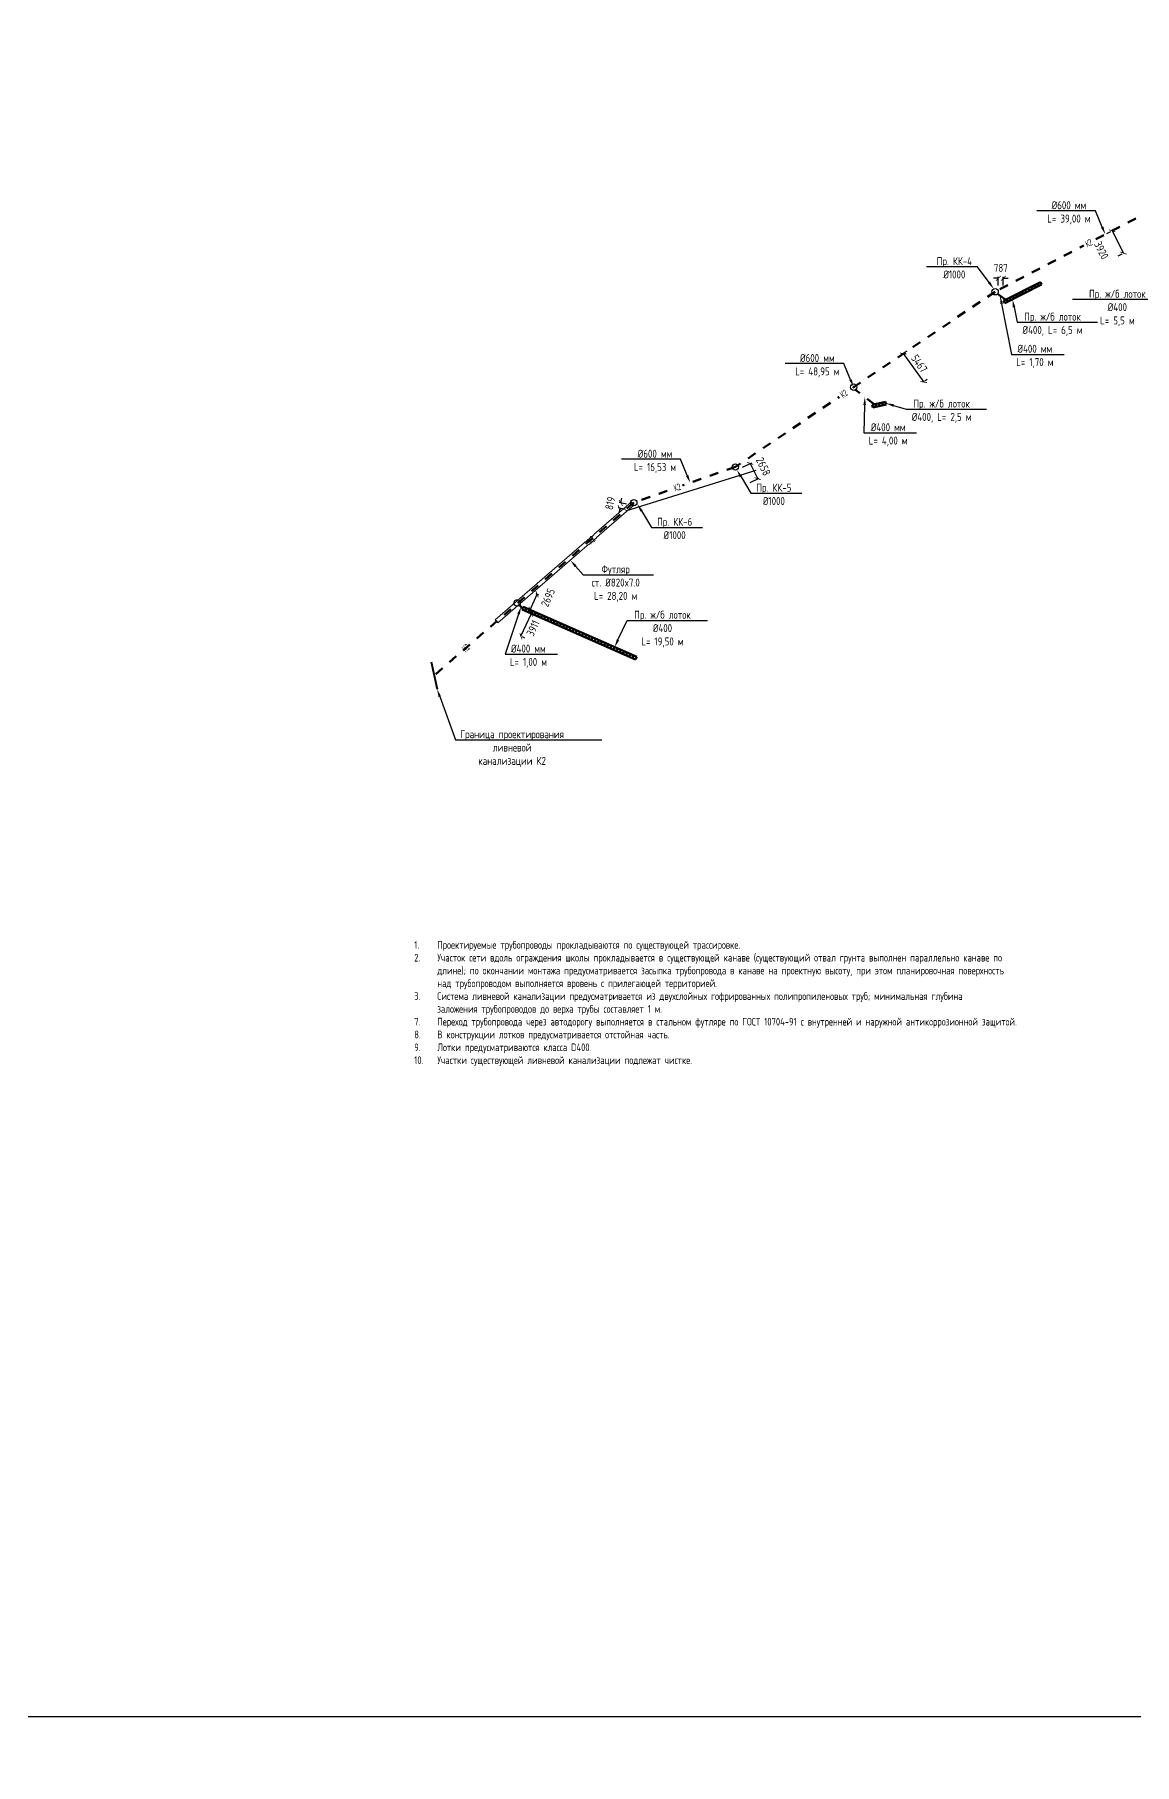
# Model space of a CAD drawing. Header units: millimetres. Extents: x 0 to 42436567, y 0 to 23754735.
# Drawn here: x 41773495 to 41945406, y 23345065 to 23615288 of the extents above; entities that cross this region are included whole.
import ezdxf
from ezdxf import colors
from ezdxf.entities.mleader import LeaderData, LeaderLine
from ezdxf.math import Vec2, Vec3

# ---------------------------------------------------------------- set-up
doc = ezdxf.new("R2010")
doc.units = ezdxf.units.MM
doc.set_wipeout_variables(frame=1)
doc.linetypes.add('Штриховая', pattern=[2822.222233, 1411.111116, -1411.111116])
for name, color, linetype, lineweight in [('Text blocks_Ном._пера__28', 7, 'Continuous', 13), ('В1', 140, 'Continuous', 40), ('ВК_Текст', 7, 'Continuous', 25), ('Колодца К2', 30, 'Continuous', 30), ('Лотки К2', 30, 'Continuous', 30), ('Труба К2', 7, 'Continuous', 60)]:
    doc.layers.add(name, color=color, linetype=linetype, lineweight=lineweight)
doc.layers.add('Выноски', color=7, linetype='Continuous')
doc.styles.add('GOST 2.304', font='GOST_type.ttf')
doc.styles.add('GOST_100', font='cs_gost2304.shx', dxfattribs={"width": 0.7, "height": 300})
doc.styles.get("Standard").update_dxf_attribs({"font": 'arial.ttf'})
doc.dimstyles.new('STANDARD$0', dxfattribs={"dimscale": 100, "dimtxt": 2.5, "dimasz": 1, "dimexe": 0.5, "dimexo": 2, "dimgap": 1, "dimtad": 1, "dimdec": 0, "dimzin": 0, "dimdsep": 46, "dimtxsty": 'Standard', "dimblk1": 'OBLIQUE', "dimblk2": 'OBLIQUE', "dimsah": 1, "dimcen": 2, "dimadec": 0, "dimazin": 0, "dimtfac": 1, "dimtdec": 4, "dimtofl": 0, "dimtmove": 2, "dimatfit": 3, "dimldrblk": 'OBLIQUE', "dimfxl": 1, "dimtolj": 1, "dimtzin": 0, "dimarcsym": 0})

# ---------------------------------------------------------------- blocks, each defined once
blk = doc.blocks.new('*U6')
at = {"color": 255}
blk.add_wipeout([(-200, 125), (200, 125), (200, -125), (-200, -125)], dxfattribs=at)
at = {"layer": 'ВК_Текст', "insert": (0, 0), "char_height": 250, "attachment_point": 5, "style": 'GOST_100'}
blk.add_mtext('К2', dxfattribs=at)
blk = doc.blocks.new('_ArchTick')
at = {"color": 0, "linetype": 'ByBlock', "const_width": 0.15}
blk.add_lwpolyline([(-0.5, -0.5), (0.5, 0.5)], dxfattribs=at)
blk = doc.blocks.new('*D26')
at = {"color": 0, "lineweight": -2, "transparency": 16777216}
for p, q in [((41924128, 23577217), (41923378, 23577217)), ((41924128, 23576117), (41924128, 23577467)), ((41924915, 23576117), (41924915, 23577467)), ((41924915, 23577217), (41925665, 23577217))]:
    blk.add_line(p, q, dxfattribs=at)
at = {"color": 0, "lineweight": -2, "transparency": 16777216, "xscale": 750.0000000000001, "yscale": 750.0000000000001, "zscale": 750.0000000000001}
blk.add_blockref('_ArchTick', (41924128, 23577217), dxfattribs=at)
at = {"color": 0, "lineweight": -2, "transparency": 16777216, "xscale": 750.0000000000001, "yscale": 750.0000000000001, "zscale": 750.0000000000001, "rotation": 180}
blk.add_blockref('_ArchTick', (41924915, 23577217), dxfattribs=at)
at = {"color": 0, "transparency": 16777216, "insert": (41924521, 23578843), "char_height": 1250, "attachment_point": 5, "style": 'GOST 2.304'}
blk.add_mtext('\\A1;787', dxfattribs=at)
blk = doc.blocks.new('_Oblique')
at = {"color": 0, "linetype": 'ByBlock', "lineweight": -2}
blk.add_line((-0.5, -0.5), (0.5, 0.5), dxfattribs=at)
blk = doc.blocks.new('*D27')
at = {"color": 0, "lineweight": -2, "transparency": 16777216}
for p, q in [((41884165, 23547712), (41885584, 23548405)), ((41885360, 23548295), (41886527, 23545907)), ((41885332, 23545323), (41886751, 23546017))]:
    blk.add_line(p, q, dxfattribs=at)
at = {"color": 0, "lineweight": -2, "transparency": 16777216, "xscale": 750.0000000000001, "yscale": 750.0000000000001, "zscale": 750.0000000000001}
for p, rotation in [((41885360, 23548295), 116.0401737106404), ((41886527, 23545907), 296.0401737106404)]:
    blk.add_blockref('_ArchTick', p, dxfattribs=dict(at, rotation=rotation))
at = {"color": 0, "transparency": 16777216, "insert": (41887404, 23547815), "char_height": 1250, "attachment_point": 5, "rotation": 296.04017, "style": 'GOST 2.304'}
blk.add_mtext('\\A1;2658', dxfattribs=at)
blk = doc.blocks.new('*D28')
at = {"color": 0, "lineweight": -2, "transparency": 16777216}
for p, q in [((41866025, 23541918), (41864893, 23542173)), ((41865137, 23542118), (41865302, 23542850)), ((41865845, 23541119), (41864713, 23541373)), ((41864957, 23541318), (41864793, 23540587))]:
    blk.add_line(p, q, dxfattribs=at)
at = {"color": 0, "lineweight": -2, "transparency": 16777216, "xscale": 750.0000000000001, "yscale": 750.0000000000001, "zscale": 750.0000000000001}
for p, rotation in [((41864957, 23541318), 77.31042047188828), ((41865137, 23542118), 257.3104204718883)]:
    blk.add_blockref('_ArchTick', p, dxfattribs=dict(at, rotation=rotation))
at = {"color": 0, "transparency": 16777216, "insert": (41863461, 23542075), "char_height": 1250, "attachment_point": 5, "rotation": 77.31042, "style": 'GOST 2.304'}
blk.add_mtext('\\A1;819', dxfattribs=at)
blk = doc.blocks.new('*D29')
at = {"color": 0, "lineweight": -2, "transparency": 16777216}
for p, q in [((41909282, 23565458), (41912469, 23561016)), ((41909825, 23565847), (41909485, 23565603)), ((41913012, 23561405), (41912672, 23561161))]:
    blk.add_line(p, q, dxfattribs=at)
at = {"color": 0, "lineweight": -2, "transparency": 16777216, "xscale": 750.0000000000001, "yscale": 750.0000000000001, "zscale": 750.0000000000001}
for p, rotation in [((41909282, 23565458), 125.6546219141526), ((41912469, 23561016), 305.6546219141526)]:
    blk.add_blockref('_ArchTick', p, dxfattribs=dict(at, rotation=rotation))
at = {"color": 0, "transparency": 16777216, "insert": (41911790, 23563893), "char_height": 1250, "attachment_point": 5, "rotation": 305.65462, "style": 'GOST 2.304'}
blk.add_mtext('\\A1;5467', dxfattribs=at)
blk = doc.blocks.new('*D30')
at = {"color": 0, "lineweight": -2, "transparency": 16777216}
for p, q in [((41941081, 23584214), (41941703, 23584529)), ((41941926, 23584642), (41943697, 23581145)), ((41942852, 23580717), (41943474, 23581032))]:
    blk.add_line(p, q, dxfattribs=at)
at = {"color": 0, "lineweight": -2, "transparency": 16777216, "xscale": 750.0000000000001, "yscale": 750.0000000000001, "zscale": 750.0000000000001}
for p, rotation in [((41941926, 23584642), 116.8650067818349), ((41943697, 23581145), 296.8650067818349)]:
    blk.add_blockref('_ArchTick', p, dxfattribs=dict(at, rotation=rotation))
at = {"color": 0, "transparency": 16777216, "insert": (41940243, 23581593), "char_height": 1250, "attachment_point": 5, "rotation": 296.86501, "style": 'GOST 2.304'}
blk.add_mtext('\\A1;3920', dxfattribs=at)
blk = doc.blocks.new('*D61')
at = {"color": 0, "lineweight": -2, "transparency": 16777216}
for p, q in [((41849518, 23521293), (41851153, 23524846)), ((41851738, 23524577), (41851380, 23524741)), ((41850102, 23521024), (41849745, 23521188))]:
    blk.add_line(p, q, dxfattribs=at)
at = {"color": 0, "lineweight": -2, "transparency": 16777216, "xscale": 750.0000000000001, "yscale": 750.0000000000001, "zscale": 750.0000000000001}
for p, rotation in [((41851153, 23524846), 65.28677353048866), ((41849518, 23521293), 245.2867735304886)]:
    blk.add_blockref('_ArchTick', p, dxfattribs=dict(at, rotation=rotation))
at = {"color": 0, "transparency": 16777216, "insert": (41851401, 23522570), "char_height": 1250, "attachment_point": 5, "rotation": 65.28677, "style": 'GOST 2.304'}
blk.add_mtext('\\A1;3911', dxfattribs=at)
blk = doc.blocks.new('*D62')
at = {"color": 0, "lineweight": -2, "transparency": 16777216}
for p, q in [((41850947, 23525417), (41852034, 23527882)), ((41851865, 23527957), (41852263, 23527781)), ((41850778, 23525491), (41851176, 23525316))]:
    blk.add_line(p, q, dxfattribs=at)
at = {"color": 0, "lineweight": -2, "transparency": 16777216, "xscale": 750.0000000000001, "yscale": 750.0000000000001, "zscale": 750.0000000000001}
for p, rotation in [((41852034, 23527882), 66.20154500453683), ((41850947, 23525417), 246.2015450045368)]:
    blk.add_blockref('_ArchTick', p, dxfattribs=dict(at, rotation=rotation))
at = {"color": 0, "transparency": 16777216, "insert": (41853745, 23527345), "char_height": 1250, "attachment_point": 5, "rotation": 66.20155, "style": 'GOST 2.304'}
blk.add_mtext('\\A1;2695', dxfattribs=at)

msp = doc.modelspace()

# ---------------------------------------------------------------- linework, layer by layer
at = {"color": 6, "lineweight": 20}
for p, q in [((41866762.415, 23542255.692), (41867178.837, 23541774.344)), ((41845492.591, 23523854.816), (41845909.013, 23523373.467))]:
    msp.add_line(p, q, dxfattribs=at)
at = {"color": 240, "lineweight": 40, "true_color": 0xed1f24}
msp.add_line((41835495.878, 23517306.351), (41836399.707, 23513046.257), dxfattribs=at)
at = {"layer": 'Колодца К2'}
for centre in [(41923627.797, 23575116.982), (41883027.321, 23547746.75), (41867154.5, 23542174.091), (41848940.316, 23526505.796, -193893)]:
    msp.add_circle(centre, 500, dxfattribs=at)
at = {"layer": 'Лотки К2', "lineweight": 50}
for p, q in [((41924943.543, 23573710.524, 379440.185), (41930710.812, 23576630.256, 63500.174)), ((41925139.296, 23573323.859, 157896.454), (41930906.565, 23576243.591, -158043.556)), ((41926385.36, 23574440.457, 300455.182), (41926581.113, 23574053.792, 78911.452)), ((41926865.966, 23574683.768, 274126.848), (41927061.719, 23574297.103, 52583.117)), ((41927346.572, 23574927.079, 247798.514), (41927542.324, 23574540.414, 26254.783)), ((41927827.178, 23575170.39, 221470.18), (41928022.93, 23574783.725, -73.551)), ((41928307.783, 23575413.701, 195141.846), (41928503.536, 23575027.036, -26401.885)), ((41928788.389, 23575657.012, 168813.511), (41928984.142, 23575270.347, -52730.219)), ((41929268.995, 23575900.323, 142485.177), (41929464.748, 23575513.658, -79058.554)), ((41929749.601, 23576143.634, 116156.843), (41929945.353, 23575756.969, -105386.888)), ((41930230.206, 23576386.945, 89828.509), (41930425.959, 23576000.28, -131715.222)), ((41930710.812, 23576630.256, 63500.174), (41930906.565, 23576243.591, -158043.556)), ((41924943.543, 23573710.524, 379440.185), (41925139.296, 23573323.859, 157896.454)), ((41925424.149, 23573953.835, 353111.851), (41925619.901, 23573567.17, 131568.12)), ((41925904.754, 23574197.146, 326783.517), (41926100.507, 23573810.481, 105239.786)), ((41904408.466, 23557472.465, 195141.846), (41906518.687, 23557908.223, 89828.509)), ((41904408.466, 23557472.465, 195141.846), (41904496.112, 23557048.027, -26401.885)), ((41904496.112, 23557048.027, -26401.885), (41906606.332, 23557483.786, -131715.222)), ((41904936.021, 23557581.404, 168813.511), (41905023.667, 23557156.967, -52730.219)), ((41905463.576, 23557690.344, 142485.177), (41905551.222, 23557265.906, -79058.554)), ((41905991.131, 23557799.284, 116156.843), (41906078.777, 23557374.846, -105386.888)), ((41906518.687, 23557908.223, 89828.509), (41906606.332, 23557483.786, -131715.222)), ((41849862.923, 23525894.64, 1063976.874), (41849688.04, 23525498.099, 842433.144)), ((41849862.923, 23525894.64, 1063976.874), (41867606.654, 23518069.294, 116156.843)), ((41850355.804, 23525677.27, 1037648.54), (41850180.921, 23525280.728, 816104.809)), ((41849688.04, 23525498.099, 842433.144), (41867431.772, 23517672.752, -105386.888)), ((41850848.685, 23525459.899, 1011320.206), (41850673.803, 23525063.357, 789776.475)), ((41851341.567, 23525242.528, 984991.872), (41851166.684, 23524845.987, 763448.141)), ((41851834.448, 23525025.157, 958663.537), (41851659.565, 23524628.616, 737119.807)), ((41852327.33, 23524807.787, 932335.203), (41852152.447, 23524411.245, 710791.473)), ((41852820.211, 23524590.416, 906006.869), (41852645.328, 23524193.874, 684463.138)), ((41853313.093, 23524373.045, 879678.535), (41853138.21, 23523976.504, 658134.804)), ((41853805.974, 23524155.674, 853350.201), (41853631.091, 23523759.133, 631806.47)), ((41854298.855, 23523938.304, 827021.867), (41854123.973, 23523541.762, 605478.136)), ((41854791.737, 23523720.933, 800693.532), (41854616.854, 23523324.392, 579149.802)), ((41855284.618, 23523503.562, 774365.198), (41855109.736, 23523107.021, 552821.467)), ((41855777.5, 23523286.191, 748036.864), (41855602.617, 23522889.65, 526493.133)), ((41856270.381, 23523068.821, 721708.53), (41856095.498, 23522672.279, 500164.799)), ((41856763.263, 23522851.45, 695380.195), (41856588.38, 23522454.909, 473836.465)), ((41857256.144, 23522634.079, 669051.861), (41857081.261, 23522237.538, 447508.131)), ((41857749.026, 23522416.709, 642723.527), (41857574.143, 23522020.167, 421179.796)), ((41858241.907, 23522199.338, 616395.193), (41858067.024, 23521802.796, 394851.462)), ((41858734.788, 23521981.967, 590066.859), (41858559.906, 23521585.426, 368523.128)), ((41859227.67, 23521764.596, 563738.524), (41859052.787, 23521368.055, 342194.794)), ((41859720.551, 23521547.226, 537410.19), (41859545.668, 23521150.684, 315866.459)), ((41860213.433, 23521329.855, 511081.856), (41860038.55, 23520933.313, 289538.125)), ((41860706.314, 23521112.484, 484753.522), (41860531.431, 23520715.943, 263209.791)), ((41861199.196, 23520895.113, 458425.188), (41861024.313, 23520498.572, 236881.457)), ((41861692.077, 23520677.743, 432096.853), (41861517.194, 23520281.201, 210553.123)), ((41862184.959, 23520460.372, 405768.519), (41862010.076, 23520063.83, 184224.788)), ((41862677.84, 23520243.001, 379440.185), (41862502.957, 23519846.46, 157896.454)), ((41863170.721, 23520025.63, 353111.851), (41862995.839, 23519629.089, 131568.12)), ((41863663.603, 23519808.26, 326783.517), (41863488.72, 23519411.718, 105239.786)), ((41864156.484, 23519590.889, 300455.182), (41863981.601, 23519194.347, 78911.452)), ((41864649.366, 23519373.518, 274126.848), (41864474.483, 23518976.977, 52583.117)), ((41865142.247, 23519156.147, 247798.514), (41864967.364, 23518759.606, 26254.783)), ((41865635.129, 23518938.777, 221470.18), (41865460.246, 23518542.235, -73.551)), ((41866128.01, 23518721.406, 195141.846), (41865953.127, 23518324.864, -26401.885)), ((41866620.892, 23518504.035, 168813.511), (41866446.009, 23518107.494, -52730.219)), ((41867113.773, 23518286.664, 142485.177), (41866938.89, 23517890.123, -79058.554)), ((41867606.654, 23518069.294, 116156.843), (41867431.772, 23517672.752, -105386.888))]:
    msp.add_line(p, q, dxfattribs=at)
at = {"layer": 'Труба К2', "linetype": 'Штриховая'}
msp.add_line((41923989.795, 23574772.08), (41925233.838, 23573857.489, 363537.36), dxfattribs=at)
msp.add_lwpolyline([(42001561.653, 23598148.648), (41996467.279, 23607172.954), (41960954.847, 23594040.243), (41958160.302, 23593091.003), (41923627.797, 23575116.982), (41883027.322, 23547746.75), (41867154.5, 23542174.091)], dxfattribs=at)
at = {"layer": 'Труба К2', "linetype": 'Штриховая', "elevation": -193893}
msp.add_lwpolyline([(41849316.192, 23526176.072), (41849775.481, 23525696.37)], dxfattribs=at)

# ---------------------------------------------------------------- block references
at = {"layer": 'ВК_Текст', "xscale": 4.266666666666672, "yscale": 4.266666666666672, "zscale": 4.266666666666672, "rotation": 40.73594167021012}
for p in [(41860511.351, 23536352.776), (41840915.267, 23519480.768)]:
    msp.add_blockref('*U6', p, dxfattribs=at)

# ---------------------------------------------------------------- texts
at = {"layer": 'Text blocks_Ном._пера__28', "insert": (41831641.977, 23473688.709), "char_height": 1200, "attachment_point": 1, "style": 'GOST 2.304'}
msp.add_mtext_dynamic_manual_height_columns('\\pi-3600,l4800,t4800;1.^IПроектируемые трубопроводы прокладываются по существующей трассировке.\\P2.^IУчасток сети вдоль ограждения школы прокладывается в существующей канаве (существующий отвал грунта выполнен параллельно канаве по длине); по окончании монтажа предусматривается засыпка трубопровода в канаве на проектную высоту, при этом планировочная поверхность над трубопроводом выполняется вровень с прилегающей территорией. \\P3.^IСистема ливневой канализации предусматривается из двухслойных гофрированных полипропиленовых труб; минимальная глубина заложения трубопроводов до верха трубы составляет 1 м.\\P7.^IПереход трубопровода через автодорогу выполняется в стальном футляре по ГОСТ 10704-91 с внутренней и наружной антикоррозионной защитой.\\P8.^IВ конструкции лотков предусматривается отстойная часть.\\P9.^IЛотки предусматриваются класса D400.\\P10.^IУчастки существующей ливневой канализации подлежат чистке.', width=93446.89135, gutter_width=12.5, heights=[0], dxfattribs=at)

# ---------------------------------------------------------------- dimensions: what is measured, and where the dimension line sits
dim = msp.add_linear_dim(base=(41924915.017, 23577217.212), p1=(41924127.797, 23575116.982), p2=(41924915.017, 23575116.982), dimstyle='STANDARD$0', override={"dimscale": 500, "dimasz": 1.5, "dimtxsty": 'GOST 2.304', "dimblk1": 'ArchTick', "dimblk2": 'ArchTick'})
dim.commit()
dim.dimension.update_dxf_attribs({"geometry": '*D26', "text_midpoint": (41924521.407, 23578842.659)})
for p1, p2, distance, picture, middle in [((41909012.903, 23565264.559), (41912199.533, 23560822.474), 331.188, '*D29', (41911790.163, 23563892.846)), ((41883266.567, 23547272.792), (41884433.52, 23544884.434), 2329.559, '*D27', (41887403.964, 23547815.062)), ((41867000.322, 23541698.456), (41866820.31, 23540899.004), -1909.638, '*D28', (41863461.141, 23542075.376))]:
    dim = msp.add_aligned_dim(p1=p1, p2=p2, distance=distance, dimstyle='STANDARD$0', override={"dimscale": 500, "dimasz": 1.5, "dimtxsty": 'GOST 2.304', "dimblk1": 'ArchTick', "dimblk2": 'ArchTick'})
    dim.commit()
    dim.dimension.update_dxf_attribs({"geometry": picture, "text_midpoint": middle})
for base, p1, p2, angle, picture, middle in [((41852034.289, 23527882.277), (41849862.923, 23525894.64, 1063976.874), (41850950.338, 23528360.322, 2441528.187), 66.201545, '*D62', (41853745.197, 23527345.013)), ((41851152.763, 23524845.912), (41849194.016, 23521441.672, 192738), (41850829.264, 23524994.796, 781472.168), 65.28677353, '*D61', (41851401.446, 23522570.243))]:
    dim = msp.add_linear_dim(base=base, p1=p1, p2=p2, angle=angle, dimstyle='STANDARD$0', override={"dimscale": 500, "dimasz": 1.5, "dimtxsty": 'GOST 2.304', "dimblk1": 'ArchTick', "dimblk2": 'ArchTick'})
    dim.commit()
    dim.dimension.update_dxf_attribs({"geometry": picture, "text_midpoint": middle, "dimtype": 161})

# ---------------------------------------------------------------- leaders
at = {"layer": 'Выноски', "color": 0, "lineweight": -2}
ml = msp.add_multileader_mtext('Standard', dxfattribs=at)
ml.set_content('{\\C0;%%C600 мм\\PL= 39,00 м}', color=5, style='GOST 2.304')
ml.set_leader_properties(lineweight=-3)
ml.build(insert=Vec2(0, 0))
ml.multileader.update_dxf_attribs({"text_left_attachment_type": 6, "text_right_attachment_type": 6, "dogleg_length": 1, "arrow_head_size": 1250, "scale": 500})
ctx = ml.context
ctx.base_point, ctx.scale, ctx.char_height, ctx.arrow_head_size, ctx.landing_gap_size, ctx.plane_origin = Vec3(41931123.919, 23587753.147), 500, 1250, 1250, 900, Vec3(41928349.167, 23567922.772)
ctx.left_attachment, ctx.right_attachment, ctx.text_align_type = 6, 6, 1
notes = []
notes.append((ctx, [(1, (1, 1, 0), (41939312.187, 23587753.147), (-1, 0), 99.848, [(1, [(41940852.981, 23584077.307)], 0, [])])]))
ctx.mtext.insert, ctx.mtext.alignment, ctx.mtext.flow_direction = Vec3(41935168.129, 23589253.147), 2, 5
ml = msp.add_multileader_mtext('Standard', dxfattribs=at)
ml.set_content('{\\C0;Пр. КК-4\\P%%C1000}', color=5, style='GOST 2.304')
ml.set_leader_properties(lineweight=-3)
ml.build(insert=Vec2(0, 0))
ml.multileader.update_dxf_attribs({"text_left_attachment_type": 6, "text_right_attachment_type": 6, "dogleg_length": 1, "arrow_head_size": 1250, "scale": 500})
ctx = ml.context
ctx.base_point, ctx.scale, ctx.char_height, ctx.arrow_head_size, ctx.landing_gap_size, ctx.plane_origin = Vec3(41913738.242, 23579022.836), 500, 1250, 1250, 900, Vec3(41922448.537, 23559451.176)
ctx.left_attachment, ctx.right_attachment, ctx.text_align_type = 6, 6, 1
notes.append((ctx, [(1, (1, 1, 0), (41920882.908, 23579022.836), (-1, 0), 99.848, [(1, [(41923427, 23575574.891)], 0, [])])]))
ctx.mtext.insert, ctx.mtext.alignment, ctx.mtext.flow_direction = Vec3(41917260.651, 23580522.836), 2, 5
ml = msp.add_multileader_mtext('Standard', dxfattribs=at)
ml.set_content('{\\C0;%%C400 мм\\PL= 1,70 м}', color=5, style='GOST 2.304')
ml.set_leader_properties(lineweight=-3)
ml.build(insert=Vec2(0, 0))
ml.multileader.update_dxf_attribs({"text_left_attachment_type": 6, "text_right_attachment_type": 6, "dogleg_length": 1, "arrow_head_size": 1250, "scale": 500})
ctx = ml.context
ctx.base_point, ctx.scale, ctx.char_height, ctx.arrow_head_size, ctx.landing_gap_size, ctx.plane_origin = Vec3(41926288.36, 23565334.297), 500, 1250, 1250, 900, Vec3(41940526.097, 23554512.357)
ctx.left_attachment, ctx.right_attachment, ctx.text_align_type = 6, 6, 1
notes.append((ctx, [(0, (1, 1, 0), (41926188.513, 23565334.297), (1, 0), 99.848, [(1, [(41924406.594, 23574465.659)], 0, [])])]))
ctx.mtext.insert, ctx.mtext.alignment, ctx.mtext.flow_direction = Vec3(41929841.148, 23566834.297), 2, 5
ml = msp.add_multileader_mtext('Standard', dxfattribs=at)
ml.set_content('{\\C0;Пр. ж/б лоток\\P%%C400\\PL= 5,5 м}', color=5, style='GOST 2.304')
ml.set_leader_properties(lineweight=-3)
ml.build(insert=Vec2(0, 0))
ml.multileader.update_dxf_attribs({"text_left_attachment_type": 6, "text_right_attachment_type": 6, "dogleg_length": 1, "arrow_head_size": 1250, "scale": 500})
ctx = ml.context
ctx.base_point, ctx.scale, ctx.char_height, ctx.arrow_head_size, ctx.landing_gap_size, ctx.plane_origin = Vec3(41937308.719, 23573918.547), 500, 1250, 1250, 900, Vec3(41932034.117, 23557569.229)
ctx.left_attachment, ctx.right_attachment, ctx.text_align_type = 6, 6, 1
notes.append((ctx, [(1, (1, 1, 0), (41948269.504, 23573918.547), (-1, 0), 99.848, [(1, [(41952001.172, 23571737.149)], 0, [])])]))
ctx.mtext.insert, ctx.mtext.alignment, ctx.mtext.flow_direction = Vec3(41942739.188, 23575418.547), 2, 5
ml = msp.add_multileader_mtext('Standard', dxfattribs=at)
ml.set_content('{\\C0;Пр. ж/б лоток\\P%%C400, L= 6,5 м}', color=5, style='GOST 2.304')
ml.set_leader_properties(lineweight=-3)
ml.build(insert=Vec2(0, 0))
ml.multileader.update_dxf_attribs({"text_left_attachment_type": 6, "text_right_attachment_type": 6, "dogleg_length": 1, "arrow_head_size": 1250, "scale": 500})
ctx = ml.context
ctx.base_point, ctx.scale, ctx.char_height, ctx.arrow_head_size, ctx.landing_gap_size, ctx.plane_origin = Vec3(41927171.338, 23570349.401), 500, 1250, 1250, 900, Vec3(41922683.917, 23553591.544)
ctx.left_attachment, ctx.right_attachment, ctx.text_align_type = 6, 6, 1
notes.append((ctx, [(0, (1, 1, 0), (41927071.491, 23570349.401), (1, 0), 99.848, [(1, [(41926340.041, 23573931.747)], 0, [])])]))
ctx.mtext.insert, ctx.mtext.alignment, ctx.mtext.flow_direction = Vec3(41932601.807, 23571849.401), 2, 5
ml = msp.add_multileader_mtext('Standard', dxfattribs=at)
ml.set_content('{\\C0;%%C600 мм\\PL= 48,95 м}', color=5, style='GOST 2.304')
ml.set_leader_properties(lineweight=-3)
ml.build(insert=Vec2(0, 0))
ml.multileader.update_dxf_attribs({"text_left_attachment_type": 6, "text_right_attachment_type": 6, "dogleg_length": 1, "arrow_head_size": 1250, "scale": 500})
ctx = ml.context
ctx.base_point, ctx.scale, ctx.char_height, ctx.arrow_head_size, ctx.landing_gap_size, ctx.plane_origin = Vec3(41891796.694, 23563883.49), 500, 1250, 1250, 900, Vec3(41889021.942, 23544053.115)
ctx.left_attachment, ctx.right_attachment, ctx.text_align_type = 6, 6, 1
notes.append((ctx, [(1, (1, 1, 0), (41899984.962, 23563883.49), (-1, 0), 99.848, [(1, [(41901525.756, 23560207.65)], 0, [])])]))
ctx.mtext.insert, ctx.mtext.alignment, ctx.mtext.flow_direction = Vec3(41895840.904, 23565383.49), 2, 5
ml = msp.add_multileader_mtext('Standard', dxfattribs=at)
ml.set_content('{\\C0;%%C400 мм\\PL= 4,00 м}', color=5, style='GOST 2.304')
ml.set_leader_properties(lineweight=-3)
ml.build(insert=Vec2(0, 0))
ml.multileader.update_dxf_attribs({"text_left_attachment_type": 6, "text_right_attachment_type": 6, "dogleg_length": 1, "arrow_head_size": 1250, "scale": 500})
ctx = ml.context
ctx.base_point, ctx.scale, ctx.char_height, ctx.arrow_head_size, ctx.landing_gap_size, ctx.plane_origin = Vec3(41903228.965, 23553074.972), 500, 1250, 1250, 900, Vec3(41917466.702, 23542253.032)
ctx.left_attachment, ctx.right_attachment, ctx.text_align_type = 6, 6, 1
notes.append((ctx, [(0, (1, 1, 0), (41903129.118, 23553074.972), (1, 0), 99.848, [(1, [(41903270.971, 23558670.418)], 0, [])])]))
ctx.mtext.insert, ctx.mtext.alignment, ctx.mtext.flow_direction = Vec3(41906915.777, 23554574.972), 2, 5
ml = msp.add_multileader_mtext('Standard', dxfattribs=at)
ml.set_content('{\\C0;Пр. ж/б лоток\\P%%C400, L= 2,5 м}', color=5, style='GOST 2.304')
ml.set_leader_properties(lineweight=-3)
ml.build(insert=Vec2(0, 0))
ml.multileader.update_dxf_attribs({"text_left_attachment_type": 6, "text_right_attachment_type": 6, "dogleg_length": 1, "arrow_head_size": 1250, "scale": 500})
ctx = ml.context
ctx.base_point, ctx.scale, ctx.char_height, ctx.arrow_head_size, ctx.landing_gap_size, ctx.plane_origin = Vec3(41909838.256, 23556769.907), 500, 1250, 1250, 900, Vec3(41904354.136, 23540749.822)
ctx.left_attachment, ctx.right_attachment, ctx.text_align_type = 6, 6, 1
notes.append((ctx, [(0, (1, 1, 0), (41909738.408, 23556769.907), (1, 0), 99.848, [(1, [(41906562.51, 23557696.004)], 0, [])])]))
ctx.mtext.insert, ctx.mtext.alignment, ctx.mtext.flow_direction = Vec3(41915268.724, 23558269.907), 2, 5
ml = msp.add_multileader_mtext('Standard', dxfattribs=at)
ml.set_content('{\\C0;%%C600 мм\\PL= 16,53 м}', color=5, style='GOST 2.304')
ml.set_leader_properties(lineweight=-3)
ml.build(insert=Vec2(0, 0))
ml.multileader.update_dxf_attribs({"text_left_attachment_type": 6, "text_right_attachment_type": 6, "dogleg_length": 1, "arrow_head_size": 1250, "scale": 500})
ctx = ml.context
ctx.base_point, ctx.scale, ctx.char_height, ctx.arrow_head_size, ctx.landing_gap_size, ctx.plane_origin = Vec3(41866605.522, 23548937.749), 500, 1250, 1250, 900, Vec3(41863473.372, 23529107.374)
ctx.left_attachment, ctx.right_attachment, ctx.text_align_type = 6, 6, 1
notes.append((ctx, [(1, (1, 1, 0), (41874436.392, 23548937.749), (-1, 0), 99.848, [(1, [(41875977.185, 23545261.909)], 0, [])])]))
ctx.mtext.insert, ctx.mtext.alignment, ctx.mtext.flow_direction = Vec3(41870471.033, 23550437.749), 2, 5
ml = msp.add_multileader_mtext('Standard', dxfattribs=at)
ml.set_content('{\\C0;Пр. КК-5\\P%%C1000}', color=5, style='GOST 2.304')
ml.set_leader_properties(lineweight=-3)
ml.build(insert=Vec2(0, 0))
ml.multileader.update_dxf_attribs({"text_left_attachment_type": 6, "text_right_attachment_type": 6, "dogleg_length": 1, "arrow_head_size": 1250, "scale": 500})
ctx = ml.context
ctx.base_point, ctx.scale, ctx.char_height, ctx.arrow_head_size, ctx.landing_gap_size, ctx.plane_origin = Vec3(41885572.142, 23543637.399), 500, 1250, 1250, 900, Vec3(41881897.67, 23532069.628)
ctx.left_attachment, ctx.right_attachment, ctx.text_align_type = 6, 6, 1
notes.append((ctx, [(0, (1, 1, 0), (41885472.294, 23543637.399), (1, 0), 99.848, [(1, [(41883266.567, 23547272.792)], 0, [])])]))
ctx.mtext.insert, ctx.mtext.alignment, ctx.mtext.flow_direction = Vec3(41889049.429, 23545137.399), 2, 5
ml = msp.add_multileader_mtext('Standard', dxfattribs=at)
ml.set_content('{\\C0;Пр. КК-6\\P%%C1000}', color=5, style='GOST 2.304')
ml.set_leader_properties(lineweight=-3)
ml.build(insert=Vec2(0, 0))
ml.multileader.update_dxf_attribs({"text_left_attachment_type": 6, "text_right_attachment_type": 6, "dogleg_length": 1, "arrow_head_size": 1250, "scale": 500})
ctx = ml.context
ctx.base_point, ctx.scale, ctx.char_height, ctx.arrow_head_size, ctx.landing_gap_size, ctx.plane_origin = Vec3(41870021.195, 23538299.909), 500, 1250, 1250, 900, Vec3(41866346.723, 23526732.138)
ctx.left_attachment, ctx.right_attachment, ctx.text_align_type = 6, 6, 1
notes.append((ctx, [(0, (1, 1, 0), (41869921.347, 23538299.909), (1, 0), 99.848, [(1, [(41867715.62, 23541935.302)], 0, [])])]))
ctx.mtext.insert, ctx.mtext.alignment, ctx.mtext.flow_direction = Vec3(41873543.157, 23539799.909), 2, 5
ml = msp.add_multileader_mtext('Standard', dxfattribs=at)
ml.set_content('{\\C0;Футляр\\Pст. %%C820x7.0\\PL= 28,20 м}', color=5, style='GOST 2.304')
ml.set_leader_properties(lineweight=-3)
ml.build(insert=Vec2(0, 0))
ml.multileader.update_dxf_attribs({"text_left_attachment_type": 6, "text_right_attachment_type": 6, "dogleg_length": 1, "arrow_head_size": 1250, "scale": 500})
ctx = ml.context
ctx.base_point, ctx.scale, ctx.char_height, ctx.arrow_head_size, ctx.landing_gap_size, ctx.plane_origin = Vec3(41859326.553, 23530894.873), 500, 1250, 1250, 900, Vec3(41826941.661, 23513512.943)
ctx.left_attachment, ctx.right_attachment, ctx.text_align_type = 6, 6, 1
notes.append((ctx, [(0, (1, 1, 0), (41859226.705, 23530894.873), (1, 0), 99.848, [(1, [(41857243.547, 23533179.16)], 0, [])])]))
ctx.mtext.insert, ctx.mtext.alignment, ctx.mtext.flow_direction = Vec3(41864323.229, 23532394.873), 2, 5
ml = msp.add_multileader_mtext('Standard', dxfattribs=at)
ml.set_content('{\\C0;%%C400 мм\\PL= 1,00 м}', color=5, style='GOST 2.304')
ml.set_leader_properties(lineweight=-3)
ml.build(insert=Vec2(0, 0))
ml.multileader.update_dxf_attribs({"text_left_attachment_type": 6, "text_right_attachment_type": 6, "dogleg_length": 1, "arrow_head_size": 1250, "scale": 500})
ctx = ml.context
ctx.base_point, ctx.scale, ctx.char_height, ctx.arrow_head_size, ctx.landing_gap_size, ctx.plane_origin = Vec3(41847128.088, 23518495.624), 500, 1250, 1250, 900, Vec3(41861365.825, 23507673.684)
ctx.left_attachment, ctx.right_attachment, ctx.text_align_type = 6, 6, 1
notes.append((ctx, [(0, (1, 1, 0), (41847028.241, 23518495.624), (1, 0), 99.848, [(1, [(41849545.837, 23525936.221)], 0, [])])]))
ctx.mtext.insert, ctx.mtext.alignment, ctx.mtext.flow_direction = Vec3(41850680.876, 23519995.624), 2, 5
ml = msp.add_multileader_mtext('Standard', dxfattribs=at)
ml.set_content('{\\C0;Пр. ж/б лоток\\P%%C400\\PL= 19,50 м}', color=5, style='GOST 2.304')
ml.set_leader_properties(lineweight=-3)
ml.build(insert=Vec2(0, 0))
ml.multileader.update_dxf_attribs({"text_left_attachment_type": 6, "text_right_attachment_type": 6, "dogleg_length": 1, "arrow_head_size": 1250, "scale": 500})
ctx = ml.context
ctx.base_point, ctx.scale, ctx.char_height, ctx.arrow_head_size, ctx.landing_gap_size, ctx.plane_origin = Vec3(41866206.944, 23523778.962), 500, 1250, 1250, 900, Vec3(41860932.341, 23507429.644)
ctx.left_attachment, ctx.right_attachment, ctx.text_align_type = 6, 6, 1
notes.append((ctx, [(0, (1, 1, 0), (41866107.096, 23523778.962), (1, 0), 99.848, [(1, [(41864156.484, 23519590.889)], 0, [])])]))
ctx.mtext.insert, ctx.mtext.alignment, ctx.mtext.flow_direction = Vec3(41871637.412, 23525278.962), 2, 5
ml = msp.add_multileader_mtext('Standard', dxfattribs=at)
ml.set_content('{\\C0;Граница проектирования\\Pливневой\\Pканализации К2}', color=5, style='GOST 2.304')
ml.set_leader_properties(lineweight=-3)
ml.build(insert=Vec2(0, 0))
ml.multileader.update_dxf_attribs({"text_left_attachment_type": 6, "text_right_attachment_type": 6, "dogleg_length": 1, "arrow_head_size": 1250, "scale": 500})
ctx = ml.context
ctx.base_point, ctx.scale, ctx.char_height, ctx.arrow_head_size, ctx.landing_gap_size, ctx.plane_origin = Vec3(41839382.372, 23505123.749), 500, 1250, 1250, 900, Vec3(41840459.542, 23501631.078)
ctx.left_attachment, ctx.right_attachment, ctx.text_align_type = 6, 6, 1
notes.append((ctx, [(0, (1, 1, 0), (41839282.525, 23505123.749), (1, 0), 99.848, [(1, [(41836399.707, 23513046.257)], 0, [])])]))
ctx.mtext.insert, ctx.mtext.alignment, ctx.mtext.flow_direction = Vec3(41848131.282, 23506623.749), 2, 5
for ctx, leaders in notes:
    for number, flags, end, landing, length, lines in leaders:
        leader = LeaderData()
        leader.index, (leader.has_last_leader_line, leader.has_dogleg_vector, leader.attachment_direction) = number, flags
        leader.last_leader_point, leader.dogleg_vector, leader.dogleg_length = Vec3(end), Vec3(landing), length
        for number, points, colour, breaks in lines:
            line = LeaderLine()
            line.index, line.vertices, line.color, line.breaks = number, Vec3.list(points), colors.encode_raw_color(colour), breaks
            leader.lines.append(line)
        ctx.leaders.append(leader)

# ---------------------------------------------------------------- next in the draw order: linework, layer by layer
at = {"color": 6, "lineweight": 20}
for p, q in [((41866762.415, 23542255.692), (41845492.591, 23523854.816)), ((41867178.837, 23541774.344), (41845909.013, 23523373.467))]:
    msp.add_line(p, q, dxfattribs=at)
at = {"layer": 'Труба К2', "linetype": 'Штриховая'}
msp.add_line((41867154.5, 23542174.091), (41835858.322, 23515099.249), dxfattribs=at)

# ---------------------------------------------------------------- next in the draw order: block references
at = {"layer": 'ВК_Текст', "xscale": 4.266666666666672, "yscale": 4.266666666666672, "zscale": 4.266666666666672}
for p, rotation in [((41938273.445, 23582731.837), 27.49678430436884), ((41899987.457, 23559184.958), 35.09580615700678), ((41873944.35, 23544557.884), 19.10325803101813)]:
    msp.add_blockref('*U6', p, dxfattribs=dict(at, rotation=rotation))

# ---------------------------------------------------------------- next in the draw order: linework, layer by layer
msp.add_lwpolyline([(41358582.367, 23754735.173), (42436566.505, 23754735.173), (42436566.505, 23352488.377), (41358582.367, 23352488.377)], close=True)
msp.add_lwpolyline([(41865927.134, 23540871.95), (41886301.716, 23547261.8)])
at = {"layer": 'Колодца К2'}
msp.add_circle((41901525.756, 23560207.65), 500, dxfattribs=at)
at = {"layer": 'Труба К2', "linetype": 'Штриховая'}
msp.add_line((41904721.48, 23557537.102, 179520.51), (41901820.462, 23559803.734), dxfattribs=at)

# ---------------------------------------------------------------- next in the draw order: dimensions: what is measured, and where the dimension line sits
dim = msp.add_aligned_dim(p1=(41941973.318, 23584665.747), p2=(41943744.514, 23581169.238), distance=-52.863, dimstyle='STANDARD$0', override={"dimscale": 500, "dimasz": 1.5, "dimtxsty": 'GOST 2.304', "dimblk1": 'ArchTick', "dimblk2": 'ArchTick'})
dim.commit()
dim.dimension.update_dxf_attribs({"geometry": '*D30', "text_midpoint": (41940243.46, 23581592.604)})

# ---------------------------------------------------------------- next in the draw order: leaders
at = {"layer": 'В1', "color": 0, "linetype": 'ByBlock', "lineweight": -3}
ml = msp.add_multileader_mtext('Standard', dxfattribs=at)
ml.set_content('{\\C0;Согласовано}', color=5, style='GOST 2.304')
ml.set_leader_properties(lineweight=-3)
ml.build(insert=Vec2(0, 0))
ml.multileader.update_dxf_attribs({"text_left_attachment_type": 6, "text_right_attachment_type": 6, "dogleg_length": 1, "arrow_head_size": 1250, "scale": 500})
ctx = ml.context
ctx.base_point, ctx.scale, ctx.char_height, ctx.arrow_head_size, ctx.landing_gap_size, ctx.plane_origin = Vec3(42052640.234, 23503216.047), 500, 2500, 1250, 900, Vec3(42071881.624, 23499946.693)
ctx.left_attachment, ctx.right_attachment, ctx.text_align_type = 6, 6, 1
notes = []
notes.append((ctx, [(0, (0, 0, 0), (0, 0), (1, 0), 1, [])]))
ctx.mtext.insert, ctx.mtext.alignment, ctx.mtext.flow_direction = Vec3(42061224.294, 23506216.047), 2, 5
ctx.mtext.has_bg_fill, ctx.mtext.bg_color, ctx.mtext.bg_scale_factor, ctx.mtext.bg_transparency, ctx.mtext.use_window_bg_color = 1, -1027028792, 1.5, 0, 1
for ctx, leaders in notes:
    for number, flags, end, landing, length, lines in leaders:
        leader = LeaderData()
        leader.index, (leader.has_last_leader_line, leader.has_dogleg_vector, leader.attachment_direction) = number, flags
        leader.last_leader_point, leader.dogleg_vector, leader.dogleg_length = Vec3(end), Vec3(landing), length
        for number, points, colour, breaks in lines:
            line = LeaderLine()
            line.index, line.vertices, line.color, line.breaks = number, Vec3.list(points), colors.encode_raw_color(colour), breaks
            leader.lines.append(line)
        ctx.leaders.append(leader)

doc.saveas('drawing.dxf')
